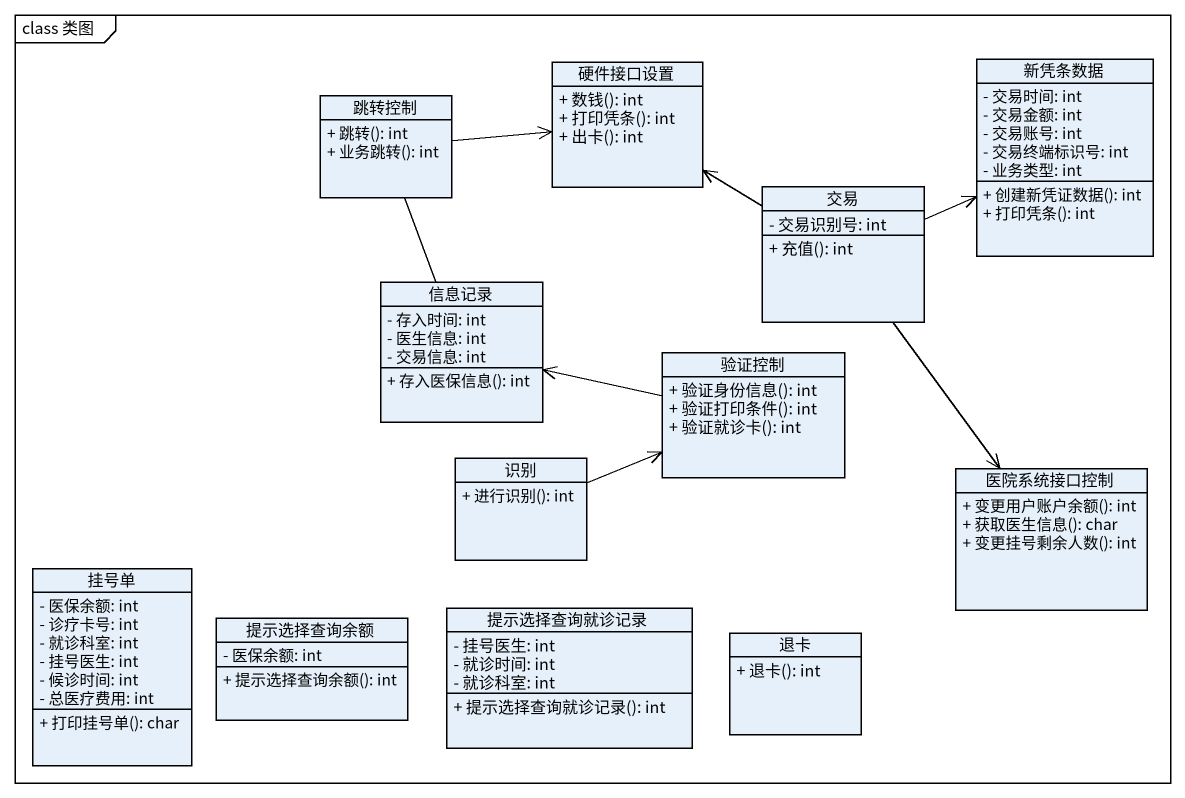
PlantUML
@startuml
mainframe class 类图
hide circle
hide empty members
skinparam classAttributeIconSize 0
class 硬件接口设置 {
  + 数钱(): int
  + 打印凭条(): int
  + 出卡(): int
}
class 新凭条数据 {
  - 交易时间: int
  - 交易金额: int
  - 交易账号: int
  - 交易终端标识号: int
  - 业务类型: int
  + 创建新凭证数据(): int
  + 打印凭条(): int
}
class 跳转控制 {
  + 跳转(): int
  + 业务跳转(): int
}
class 交易 {
  - 交易识别号: int
  + 充值(): int
}
class 信息记录 {
  - 存入时间: int
  - 医生信息: int
  - 交易信息: int
  + 存入医保信息(): int
}
class 验证控制 {
  + 验证身份信息(): int
  + 验证打印条件(): int
  + 验证就诊卡(): int
}
class 识别 {
  + 进行识别(): int
}
class 医院系统接口控制 {
  + 变更用户账户余额(): int
  + 获取医生信息(): char
  + 变更挂号剩余人数(): int
}
class 挂号单 {
  - 医保余额: int
  - 诊疗卡号: int
  - 就诊科室: int
  - 挂号医生: int
  - 候诊时间: int
  - 总医疗费用: int
  + 打印挂号单(): char
}
class 提示选择查询余额 {
  - 医保余额: int
  + 提示选择查询余额(): int
}
class 提示选择查询就诊记录 {
  - 挂号医生: int
  - 就诊时间: int
  - 就诊科室: int
  + 提示选择查询就诊记录(): int
}
class 退卡 {
  + 退卡(): int
}
跳转控制 -right-> 硬件接口设置
跳转控制 -right- 硬件接口设置
跳转控制 -- 信息记录
交易 -up-> 硬件接口设置
交易 -right-> 新凭条数据
交易 -right- 新凭条数据
交易 -- 医院系统接口控制
交易 --> 医院系统接口控制
信息记录 -up- 跳转控制
验证控制 -left-> 信息记录
识别 -right-> 验证控制
@enduml
